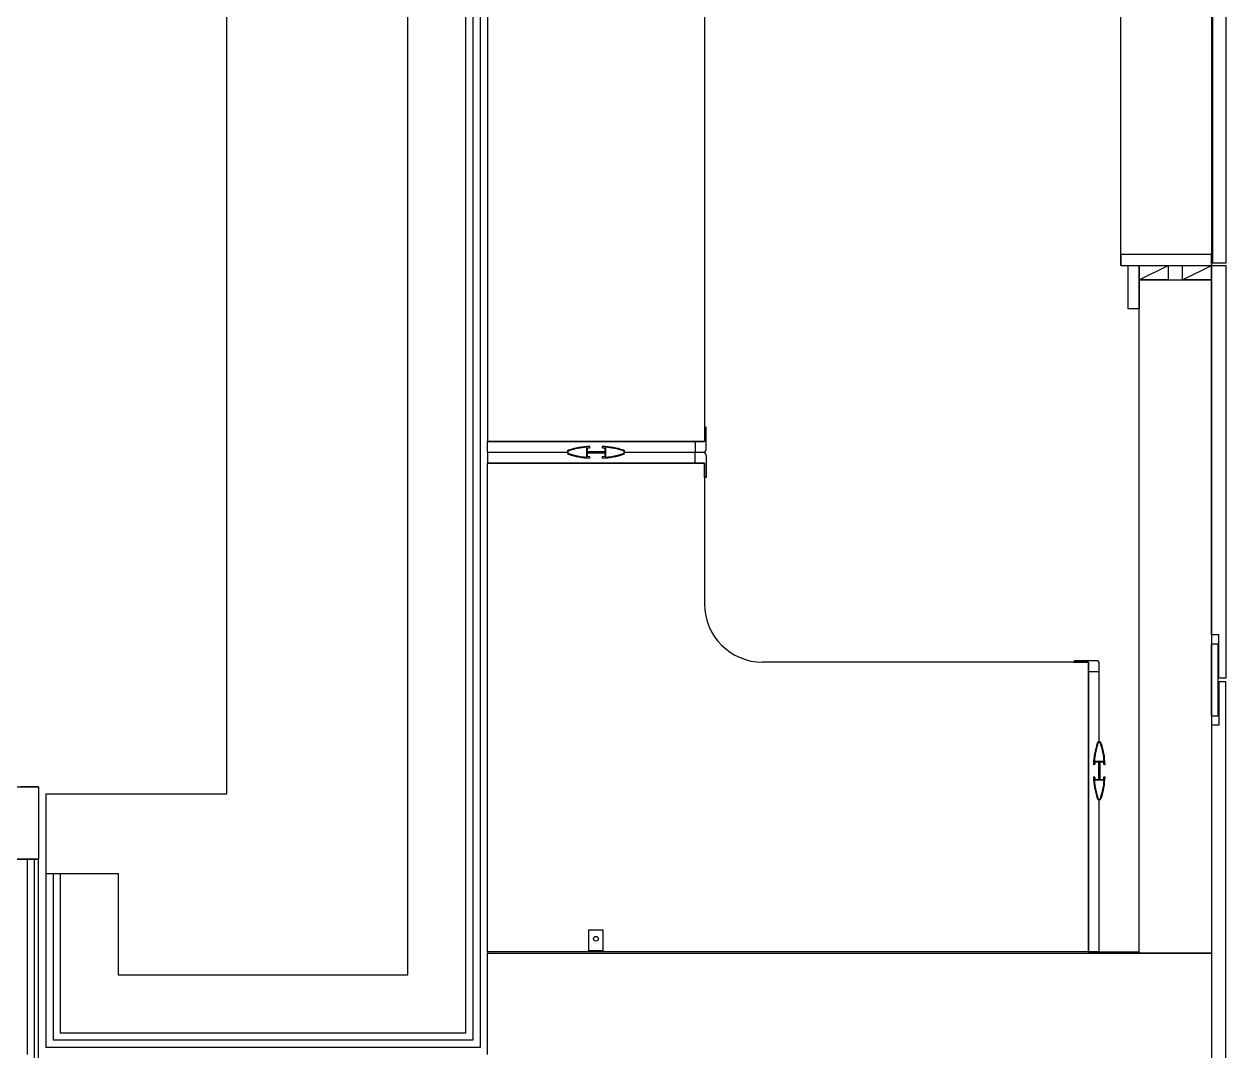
# Model space of a CAD drawing. Header units: millimetres. Extents: x -33000 to 294000, y 0 to 42408.
# Drawn here: x 8705 to 10365, y 4874 to 6293 of the extents above; entities that cross this region are included whole.
import ezdxf

# ---------------------------------------------------------------- set-up
doc = ezdxf.new("R2010")
doc.units = ezdxf.units.MM
doc.header["$LTSCALE"] = 50
doc.layers.add('arch', color=8, linetype='Continuous')

msp = doc.modelspace()

# ---------------------------------------------------------------- linework, layer by layer
at = {"layer": 'arch'}
for p, q in [((8985, 5229.2), (8985, 8019.2)), ((9235, 4979.2), (9235, 7799.2)), ((9315, 4899.2), (9315, 7684.2)), ((9325, 7674.2), (9325, 4889.2)), ((9335, 7664.2), (9335, 4879.2)), ((10220, 5959.2), (10220, 6759.2)), ((10345, 6759.2), (10345, 5959.2)), ((10347, 5962.2), (10347, 6357.2)), ((10365, 6357.2), (10365, 5962.2)), ((9345, 6316.2), (9345, 5716.2)), ((9645, 6316.2), (9645, 5716.2)), ((10345, 5974.2), (10220, 5974.2)), ((10220, 5974.2), (10220, 5959.2)), ((10345, 5959.2), (10345, 5974.2)), ((10365, 5962.2), (10347, 5962.2)), ((10220, 5959.2), (10345, 5959.2)), ((10230, 5959.2), (10245, 5959.2)), ((10230, 5899.2), (10230, 5959.2)), ((10245, 5959.2), (10245, 5899.2)), ((10245, 5959.2), (10285, 5959.2)), ((10245, 5939.2), (10245, 5959.2)), ((10245, 5939.2), (10285, 5959.2)), ((10285, 5959.2), (10285, 5939.2)), ((10305, 5959.2), (10345, 5959.2)), ((10305, 5939.2), (10305, 5959.2)), ((10305, 5939.2), (10345, 5959.2)), ((10345, 5959.2), (10345, 5939.2)), ((10345, 5449.2), (10345, 5959.2)), ((10345, 5959.2), (10365, 5959.2)), ((10365, 5959.2), (10365, 5389.2)), ((10245, 5009.2), (10245, 5939.2)), ((10245, 5939.2), (10345, 5939.2)), ((10285, 5939.2), (10245, 5939.2)), ((10345, 5939.2), (10305, 5939.2)), ((10345, 5939.2), (10345, 5009.2)), ((10245, 5899.2), (10230, 5899.2)), ((9647, 5736), (9645, 5736.2)), ((9645, 5736.2), (9645, 5716.2)), ((9647, 5705.2), (9647, 5736)), ((9640, 5716.2), (9345, 5716.2)), ((9345, 5716.2), (9645, 5716.2)), ((9345, 5701.2), (9345, 5716.2)), ((9645, 5716.2), (9632, 5716.2)), ((9632, 5716.2), (9632, 5701.2)), ((9345, 5701.2), (9455, 5701.2)), ((9345, 5701.2), (9345, 5686.2)), ((9482, 5708), (9482, 5694.4)), ((9483, 5702), (9483, 5707.4)), ((9483, 5707.4), (9486, 5707.4)), ((9507, 5702), (9483, 5702)), ((9483, 5695), (9483, 5700.5)), ((9483, 5700.5), (9507, 5700.5)), ((9486, 5695), (9483, 5695)), ((9486.5, 5707.9), (9486.5, 5708.7)), ((9486.5, 5693.7), (9486.5, 5694.5)), ((9503.5, 5708.7), (9503.5, 5707.9)), ((9503.5, 5694.5), (9503.5, 5693.7)), ((9504, 5707.4), (9507, 5707.4)), ((9507, 5695), (9504, 5695)), ((9507, 5707.4), (9507, 5702)), ((9507, 5700.5), (9507, 5695)), ((9508, 5708), (9508, 5694.4)), ((9535, 5701.2), (9643, 5701.2)), ((9632, 5701.2), (9643, 5701.2)), ((9632, 5686.2), (9632, 5701.2)), ((9647, 5697.2), (9647, 5666.5)), ((9345, 5011.2), (9345, 5686.2)), ((9640, 5686.2), (9345, 5686.2)), ((9345, 5686.2), (9645, 5686.2)), ((9645, 5686.2), (9632, 5686.2)), ((9645, 5686.2), (9645, 5491.2)), ((9645, 5666.2), (9645, 5686.2)), ((9647, 5666.5), (9645, 5666.2)), ((10355, 5449.2), (10345, 5449.2)), ((10355, 5389.2), (10355, 5449.2)), ((10345, 5436.7), (10354, 5436.7)), ((10345, 5336.7), (10345, 5436.7)), ((10354, 5436.7), (10354, 5336.7)), ((10155.3, 5413.2), (10155, 5411.2)), ((10186, 5413.2), (10155.3, 5413.2)), ((10175, 5411.2), (9725, 5411.2)), ((10155, 5411.2), (10175, 5411.2)), ((10175, 5011.2), (10175, 5411.2)), ((10175, 5411.2), (10175, 5398.2)), ((10175, 5406.2), (10175, 5011.2)), ((10175, 5398.2), (10190, 5398.2)), ((10190, 5301.2), (10190, 5409.2)), ((10190, 5398.2), (10190, 5409.2)), ((10365, 5389.2), (10355, 5389.2)), ((10365, 5384.2), (10355, 5384.2)), ((10355, 5384.2), (10355, 5324.2)), ((10365, 4814.2), (10365, 5384.2)), ((10354, 5336.7), (10345, 5336.7)), ((10345, 5324.2), (10345, 4814.2)), ((10355, 5324.2), (10345, 5324.2)), ((10183.3, 5269.7), (10182.5, 5269.7)), ((10196.8, 5274.2), (10183.2, 5274.2)), ((10189.3, 5273.2), (10183.8, 5273.2)), ((10183.8, 5273.2), (10183.8, 5270.2)), ((10189.3, 5249.2), (10189.3, 5273.2)), ((10196.2, 5273.2), (10190.8, 5273.2)), ((10190.8, 5273.2), (10190.8, 5249.2)), ((10196.2, 5270.2), (10196.2, 5273.2)), ((10197.5, 5269.7), (10196.7, 5269.7)), ((10182.5, 5252.7), (10183.3, 5252.7)), ((10196.8, 5248.2), (10183.2, 5248.2)), ((10183.8, 5252.2), (10183.8, 5249.2)), ((10183.8, 5249.2), (10189.3, 5249.2)), ((10190.8, 5249.2), (10196.2, 5249.2)), ((10196.2, 5249.2), (10196.2, 5252.2)), ((10196.7, 5252.7), (10197.5, 5252.7)), ((8735, 5229.2), (8985, 5229.2)), ((8735, 5229.2), (8735, 5119.2)), ((10190, 5011.2), (10190, 5221.2)), ((8710, 4869.2), (8710, 5139.2)), ((8710, 5139.2), (8719, 5139.2)), ((8725, 5139.2), (8719, 5139.2)), ((8719, 5139.2), (8719, 4863.2)), ((8719, 5139.2), (8719, 4869.2)), ((8725, 4863.2), (8725, 5139.2)), ((8735, 5119.2), (8735, 4879.2)), ((8735, 5119.2), (8835, 5119.2)), ((8745, 5119.2), (8745, 4889.2)), ((8755, 5119.2), (8755, 4899.2)), ((8835, 5119.2), (8835, 4979.2)), ((9504.8, 5041.2), (9484.8, 5041.2)), ((9484.8, 5041.2), (9484.8, 5011.2)), ((9504.8, 5011.2), (9504.8, 5041.2)), ((9484.8, 5013.2), (9504.8, 5013.2)), ((10175, 5011.2), (9345, 5011.2)), ((9345, 5011.2), (9345, 5009.2)), ((9345, 5009.2), (10345, 5009.2)), ((9345, 4869.2), (9345, 5009.2)), ((10190, 5011.2), (10175, 5011.2)), ((10175, 5011.2), (10245, 5011.2)), ((10345, 5009.2), (10245, 5009.2)), ((10345, 5009.2), (10345, 4869.2)), ((8835, 4979.2), (9235, 4979.2)), ((8755, 4899.2), (9315, 4899.2)), ((9325, 4889.2), (8745, 4889.2)), ((9335, 4879.2), (8735, 4879.2))]:
    msp.add_line(p, q, dxfattribs=at)
at = {"layer": 'arch', "linetype": 'Continuous', "ltscale": 4}
for p, q in [((7625, 5239.2), (8725, 5239.2)), ((8725, 5239.2), (8700, 5239.2)), ((8725, 5239.2), (8725, 5139.2)), ((8725, 5139.2), (7625, 5139.2)), ((8680, 5139.2), (8725, 5139.2))]:
    msp.add_line(p, q, dxfattribs=at)
at = {"layer": 'arch'}
msp.add_circle((9494.8, 5029.2), 3.25, dxfattribs=at)
for centre, radius, start, end in [((9458, 5701.2), 3, 108.5532, 251.4468), ((9458, 5701.2), 2, 108.5532, 251.4468), ((9488.9, 5609.3), 100, 91.6494, 108.5532), ((9488.9, 5793.2), 100, 251.4468, 268.3506), ((9488.9, 5609.3), 99, 93.9757, 108.5532), ((9488.9, 5793.2), 99, 251.4468, 266.0243), ((9486, 5708.7), 0.5, 360, 91.6494), ((9486, 5707.9), 0.5, 270, 0), ((9486, 5694.5), 0.5, 360, 90), ((9504, 5708.7), 0.5, 88.3506, 180), ((9504, 5707.9), 0.5, 180, 270), ((9504, 5694.5), 0.5, 90, 180), ((9501.1, 5609.3), 100, 71.4468, 88.3506), ((9501.1, 5793.2), 100, 271.6494, 288.5532), ((9501.1, 5609.3), 99, 71.4468, 86.0243), ((9501.1, 5793.2), 99, 273.9757, 288.5532), ((9532, 5701.2), 2, 288.5532, 71.4468), ((9532, 5701.2), 3, 288.5532, 71.4468), ((9643, 5705.2), 4, 270, 0), ((9643, 5697.2), 4, 0, 90), ((9486, 5693.7), 0.5, 268.3506, 0), ((9504, 5693.7), 0.5, 180, 271.6494), ((9725, 5491.2), 80, 180, 270), ((10186, 5409.2), 4, 0, 90), ((10282, 5267.3), 100, 161.4468, 178.3506), ((10282, 5267.3), 99, 161.4468, 176.0243), ((10190, 5298.2), 3, 18.5532, 161.4468), ((10190, 5298.2), 2, 18.5532, 161.4468), ((10098, 5267.3), 99, 3.9757, 18.5532), ((10098, 5267.3), 100, 1.6494, 18.5532), ((10182.5, 5270.2), 0.5, 178.3506, 270), ((10183.3, 5270.2), 0.5, 270, 0), ((10196.7, 5270.2), 0.5, 180, 270), ((10197.5, 5270.2), 0.5, 270, 1.6494), ((10182.5, 5252.2), 0.5, 90, 181.6494), ((10282, 5255.1), 100, 181.6494, 198.5532), ((10282, 5255.1), 99, 183.9757, 198.5532), ((10183.3, 5252.2), 0.5, 0, 90), ((10098, 5255.1), 99, 341.4468, 356.0243), ((10098, 5255.1), 100, 341.4468, 358.3506), ((10196.7, 5252.2), 0.5, 90, 180), ((10197.5, 5252.2), 0.5, 358.3506, 90), ((10190, 5224.2), 3, 198.5532, 341.4468), ((10190, 5224.2), 2, 198.5532, 341.4468)]:
    msp.add_arc(centre, radius, start, end, dxfattribs=at)

doc.saveas('drawing.dxf')
